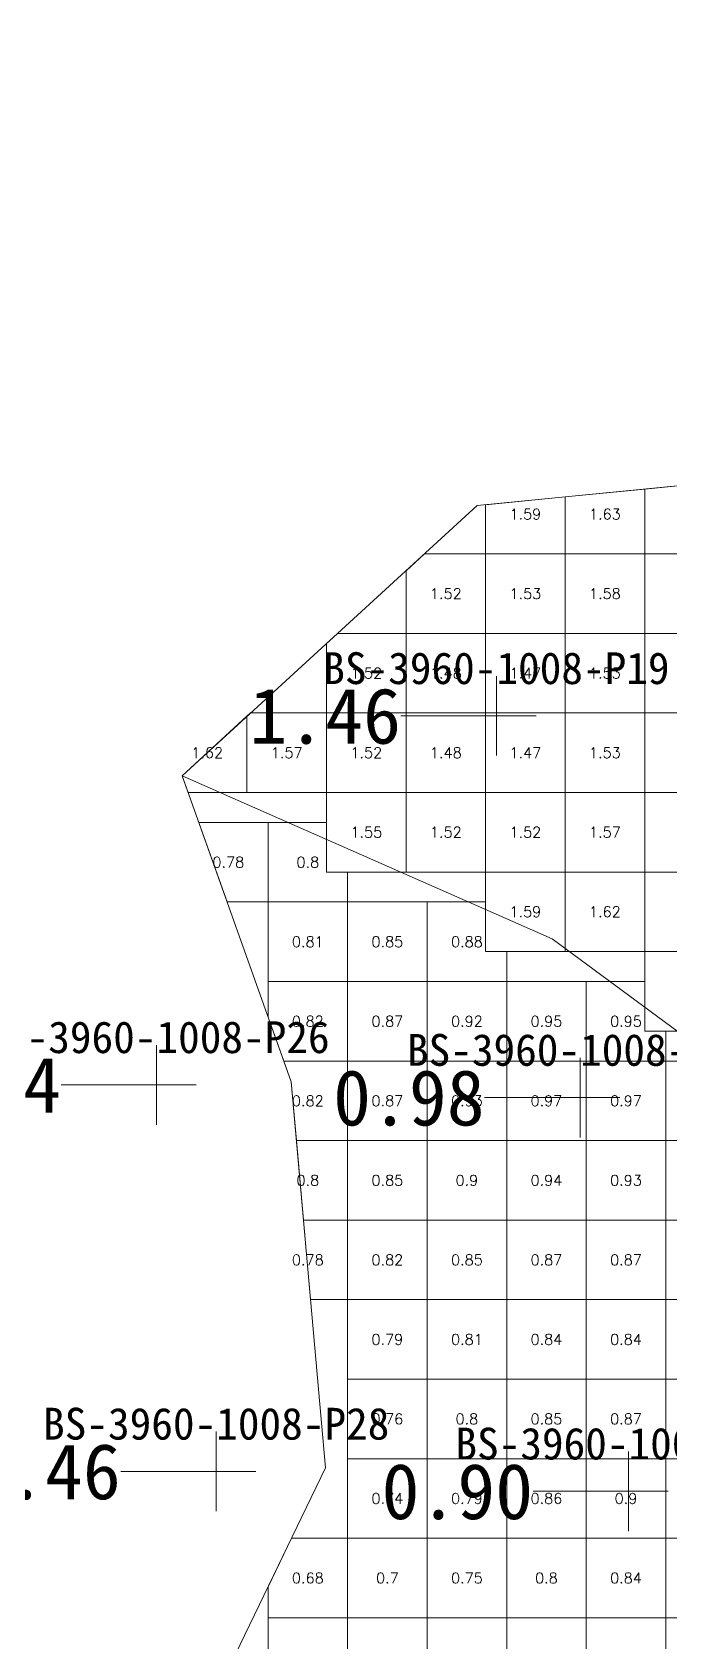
# Model space of a CAD drawing. Header units: inches. Extents: x 469883 to 470005, y 4349687 to 4349765.
# Drawn here: x 469928.65 to 469936.66, y 4349733.15 to 4349753.39 of the extents above; entities that cross this region are included whole.
import ezdxf
from ezdxf.enums import TextEntityAlignment as Align

# ---------------------------------------------------------------- set-up
doc = ezdxf.new("R2010")
doc.units = ezdxf.units.IN
doc.header["$MEASUREMENT"] = 0
for name, color, linetype, lineweight in [('点', 7, 'Continuous', 0), ('爆区方格网', 7, 'Continuous', 0), ('线条', 7, 'Continuous', 0), ('钻孔', 7, 'Continuous', 0)]:
    doc.layers.add(name, color=color, linetype=linetype, lineweight=lineweight)
doc.styles.add('3dmine_textStyle_1', font='txt.shx', dxfattribs={"height": 1, "bigfont": 'gbcbig.shx'})
doc.styles.add('3dmine_textStyle_2', font='simsunb.ttf', dxfattribs={"height": 1})

msp = doc.modelspace()

# ---------------------------------------------------------------- hatches: boundary and pattern name
at = {"layer": '钻孔', "linetype": 'Continuous', "lineweight": 0, "true_color": 0x0000ff, "extrusion": (0, 1, 0)}
msp.add_hatch(color=5, dxfattribs=at).paths.add_polyline_path([(-469935.485, 3950), (-469934.485, 3950), (-469934.485, 3961), (-469935.485, 3961)], flags=0)
at = {"layer": '钻孔', "linetype": 'Continuous', "lineweight": 0, "true_color": 0x808080, "extrusion": (0, 1, 0)}
for points in [[(-469931.211, 3950), (-469930.211, 3950), (-469930.211, 3961), (-469931.211, 3961)], [(-469931.962, 3950), (-469930.962, 3950), (-469930.962, 3961), (-469931.962, 3961)]]:
    msp.add_hatch(color=8, dxfattribs=at).paths.add_polyline_path(points, flags=0)
at = {"layer": '钻孔', "linetype": 'Continuous', "lineweight": 0, "true_color": 0x00ffff, "extrusion": (0, 1, 0)}
for points in [[(-469936.537, 3950), (-469935.537, 3950), (-469935.537, 3961), (-469936.537, 3961)], [(-469937.146, 3950), (-469936.146, 3950), (-469936.146, 3961), (-469937.146, 3961)]]:
    msp.add_hatch(color=4, dxfattribs=at).paths.add_polyline_path(points, flags=0)

# ---------------------------------------------------------------- linework, layer by layer
at = {"color": 1, "linetype": 'Continuous', "lineweight": 0, "true_color": 0xff0000, "elevation": 2972.708}
msp.add_lwpolyline([(469952.467, 4349740.912), (469954.621, 4349743.373), (469953.291, 4349745.404), (469950.7, 4349748.17), (469947.409, 4349750.585), (469944.818, 4349753.387), (469942.087, 4349750.585), (469939.951, 4349747.995), (469934.244, 4349747.435), (469930.533, 4349744.038), (469935.185, 4349741.985), (469938.179, 4349739.779), (469941.291, 4349737.337), (469943.494, 4349735.358), (469943.639, 4349733.278), (469946.461, 4349734.988), (469948.02, 4349736.881), (469949.588, 4349738.568), (469952.467, 4349740.912)], dxfattribs=at)
at = {"color": 4, "linetype": 'Continuous', "lineweight": 0, "true_color": 0x00ffff, "elevation": 1981.806}
msp.add_lwpolyline([(469920.345, 4349732.202), (469931.026, 4349732.621), (469932.336, 4349735.337), (469931.904, 4349740.189), (469930.533, 4349744.038), (469935.185, 4349741.985), (469938.179, 4349739.779), (469939.735, 4349738.558), (469941.291, 4349737.337), (469942.392, 4349736.348), (469943.494, 4349735.358), (469943.785, 4349731.198), (469944.115, 4349729.015), (469937.297, 4349720.036), (469934.883, 4349721.793), (469931.89, 4349722.618), (469929.472, 4349719.374), (469926.45, 4349717.862)], dxfattribs=at)
at = {"layer": '点', "color": 138, "linetype": 'Continuous', "lineweight": 0, "true_color": 0x004c4c, "elevation": 3961}
for points in [[(469934.485, 4349744.29), (469934.485, 4349745.29)], [(469934.985, 4349744.79), (469933.985, 4349744.79)], [(469930.211, 4349739.65), (469930.211, 4349740.65)], [(469935.537, 4349739.49), (469935.537, 4349740.49)], [(469930.711, 4349740.15), (469929.711, 4349740.15)], [(469936.037, 4349739.99), (469935.037, 4349739.99)], [(469930.962, 4349734.79), (469930.962, 4349735.79)], [(469936.146, 4349734.54), (469936.146, 4349735.54)], [(469931.462, 4349735.29), (469930.462, 4349735.29)], [(469936.646, 4349735.04), (469935.646, 4349735.04)]]:
    msp.add_lwpolyline(points, dxfattribs=at)
at = {"layer": '爆区方格网', "color": 1, "linetype": 'Continuous', "lineweight": 0, "true_color": 0xff0000, "elevation": 3961}
for points in [[(469936.349, 4349746.827), (469935.349, 4349746.827), (469935.349, 4349747.543), (469936.349, 4349747.641), (469936.349, 4349746.827)], [(469937.349, 4349746.827), (469936.349, 4349746.827), (469936.349, 4349747.641), (469937.349, 4349747.74), (469937.349, 4349746.827)], [(469935.349, 4349746.827), (469934.349, 4349746.827), (469934.349, 4349747.445), (469935.349, 4349747.543), (469935.349, 4349746.827)], [(469934.349, 4349745.827), (469933.349, 4349745.827), (469933.349, 4349746.615), (469933.581, 4349746.827), (469934.349, 4349746.827), (469934.349, 4349745.827)], [(469935.349, 4349745.827), (469934.349, 4349745.827), (469934.349, 4349746.827), (469935.349, 4349746.827), (469935.349, 4349745.827)], [(469936.349, 4349745.827), (469935.349, 4349745.827), (469935.349, 4349746.827), (469936.349, 4349746.827), (469936.349, 4349745.827)], [(469937.349, 4349745.827), (469936.349, 4349745.827), (469936.349, 4349746.827), (469937.349, 4349746.827), (469937.349, 4349745.827)], [(469933.349, 4349744.827), (469932.349, 4349744.827), (469932.349, 4349745.7), (469932.488, 4349745.827), (469933.349, 4349745.827), (469933.349, 4349744.827)], [(469934.349, 4349744.827), (469933.349, 4349744.827), (469933.349, 4349745.827), (469934.349, 4349745.827), (469934.349, 4349744.827)], [(469935.349, 4349744.827), (469934.349, 4349744.827), (469934.349, 4349745.827), (469935.349, 4349745.827), (469935.349, 4349744.827)], [(469936.349, 4349744.827), (469935.349, 4349744.827), (469935.349, 4349745.827), (469936.349, 4349745.827), (469936.349, 4349744.827)], [(469937.349, 4349744.827), (469936.349, 4349744.827), (469936.349, 4349745.827), (469937.349, 4349745.827), (469937.349, 4349744.827)], [(469931.349, 4349743.827), (469930.608, 4349743.827), (469930.533, 4349744.038), (469931.349, 4349744.785), (469931.349, 4349743.827)], [(469932.349, 4349743.827), (469931.349, 4349743.827), (469931.349, 4349744.785), (469931.395, 4349744.827), (469932.349, 4349744.827), (469932.349, 4349743.827)], [(469933.349, 4349743.827), (469932.349, 4349743.827), (469932.349, 4349744.827), (469933.349, 4349744.827), (469933.349, 4349743.827)], [(469936.349, 4349743.827), (469935.349, 4349743.827), (469935.349, 4349744.827), (469936.349, 4349744.827), (469936.349, 4349743.827)], [(469937.349, 4349743.827), (469936.349, 4349743.827), (469936.349, 4349744.827), (469937.349, 4349744.827), (469937.349, 4349743.827)], [(469933.349, 4349742.827), (469932.349, 4349742.827), (469932.349, 4349743.827), (469933.349, 4349743.827), (469933.349, 4349742.827)], [(469934.349, 4349742.827), (469933.349, 4349742.827), (469933.349, 4349743.827), (469934.349, 4349743.827), (469934.349, 4349742.827)], [(469935.349, 4349742.827), (469934.349, 4349742.827), (469934.349, 4349743.827), (469935.349, 4349743.827), (469935.349, 4349742.827)], [(469936.349, 4349742.827), (469935.349, 4349742.827), (469935.349, 4349743.827), (469936.349, 4349743.827), (469936.349, 4349742.827)], [(469937.349, 4349742.827), (469936.349, 4349742.827), (469936.349, 4349743.827), (469937.349, 4349743.827), (469937.349, 4349742.827)], [(469935.349, 4349741.827), (469934.349, 4349741.827), (469934.349, 4349742.827), (469935.349, 4349742.827), (469935.349, 4349741.827)], [(469936.349, 4349741.827), (469935.349, 4349741.827), (469935.349, 4349742.827), (469936.349, 4349742.827), (469936.349, 4349741.827)], [(469937.349, 4349741.827), (469936.349, 4349741.827), (469936.349, 4349742.827), (469937.349, 4349742.827), (469937.349, 4349741.827)], [(469937.349, 4349740.827), (469936.349, 4349740.827), (469936.349, 4349741.827), (469937.349, 4349741.827), (469937.349, 4349740.827)]]:
    msp.add_lwpolyline(points, dxfattribs=at)
at = {"layer": '爆区方格网', "color": 5, "linetype": 'Continuous', "lineweight": 0, "true_color": 0x0000ff, "elevation": 3961}
for points in [[(469934.349, 4349743.827), (469933.349, 4349743.827), (469933.349, 4349744.827), (469934.349, 4349744.827), (469934.349, 4349743.827)], [(469935.349, 4349743.827), (469934.349, 4349743.827), (469934.349, 4349744.827), (469935.349, 4349744.827), (469935.349, 4349743.827)]]:
    msp.add_lwpolyline(points, dxfattribs=at)
at = {"layer": '爆区方格网', "color": 4, "linetype": 'Continuous', "lineweight": 0, "true_color": 0x00ffff, "elevation": 3962.29}
for points in [[(469931.614, 4349742.45), (469931.099, 4349742.45), (469930.742, 4349743.45), (469931.614, 4349743.45), (469931.614, 4349742.45)], [(469932.349, 4349742.827), (469932.614, 4349742.827), (469932.614, 4349742.45), (469931.614, 4349742.45), (469931.614, 4349743.45), (469932.349, 4349743.45), (469932.349, 4349742.827)], [(469932.614, 4349741.45), (469931.614, 4349741.45), (469931.614, 4349742.45), (469932.614, 4349742.45), (469932.614, 4349741.45)], [(469933.614, 4349741.45), (469932.614, 4349741.45), (469932.614, 4349742.45), (469933.614, 4349742.45), (469933.614, 4349741.45)], [(469934.349, 4349741.827), (469934.614, 4349741.827), (469934.614, 4349741.45), (469933.614, 4349741.45), (469933.614, 4349742.45), (469934.349, 4349742.45), (469934.349, 4349741.827)], [(469932.614, 4349740.45), (469931.811, 4349740.45), (469931.614, 4349741.003), (469931.614, 4349741.45), (469932.614, 4349741.45), (469932.614, 4349740.45)], [(469933.614, 4349740.45), (469932.614, 4349740.45), (469932.614, 4349741.45), (469933.614, 4349741.45), (469933.614, 4349740.45)], [(469934.614, 4349740.45), (469933.614, 4349740.45), (469933.614, 4349741.45), (469934.614, 4349741.45), (469934.614, 4349740.45)], [(469935.614, 4349740.45), (469934.614, 4349740.45), (469934.614, 4349741.45), (469935.614, 4349741.45), (469935.614, 4349740.45)], [(469936.349, 4349740.827), (469936.614, 4349740.827), (469936.614, 4349740.45), (469935.614, 4349740.45), (469935.614, 4349741.45), (469936.349, 4349741.45), (469936.349, 4349740.827)], [(469932.614, 4349739.45), (469931.97, 4349739.45), (469931.904, 4349740.189), (469931.811, 4349740.45), (469932.614, 4349740.45), (469932.614, 4349739.45)], [(469933.614, 4349739.45), (469932.614, 4349739.45), (469932.614, 4349740.45), (469933.614, 4349740.45), (469933.614, 4349739.45)], [(469934.614, 4349739.45), (469933.614, 4349739.45), (469933.614, 4349740.45), (469934.614, 4349740.45), (469934.614, 4349739.45)], [(469935.614, 4349739.45), (469934.614, 4349739.45), (469934.614, 4349740.45), (469935.614, 4349740.45), (469935.614, 4349739.45)], [(469936.614, 4349739.45), (469935.614, 4349739.45), (469935.614, 4349740.45), (469936.614, 4349740.45), (469936.614, 4349739.45)], [(469937.349, 4349739.827), (469937.614, 4349739.827), (469937.614, 4349739.45), (469936.614, 4349739.45), (469936.614, 4349740.45), (469937.349, 4349740.45), (469937.349, 4349739.827)], [(469932.614, 4349738.45), (469932.059, 4349738.45), (469931.97, 4349739.45), (469932.614, 4349739.45), (469932.614, 4349738.45)], [(469933.614, 4349738.45), (469932.614, 4349738.45), (469932.614, 4349739.45), (469933.614, 4349739.45), (469933.614, 4349738.45)], [(469934.614, 4349738.45), (469933.614, 4349738.45), (469933.614, 4349739.45), (469934.614, 4349739.45), (469934.614, 4349738.45)], [(469935.614, 4349738.45), (469934.614, 4349738.45), (469934.614, 4349739.45), (469935.614, 4349739.45), (469935.614, 4349738.45)], [(469936.614, 4349738.45), (469935.614, 4349738.45), (469935.614, 4349739.45), (469936.614, 4349739.45), (469936.614, 4349738.45)], [(469937.614, 4349738.45), (469936.614, 4349738.45), (469936.614, 4349739.45), (469937.614, 4349739.45), (469937.614, 4349738.45)], [(469932.614, 4349737.45), (469932.148, 4349737.45), (469932.059, 4349738.45), (469932.614, 4349738.45), (469932.614, 4349737.45)], [(469933.614, 4349737.45), (469932.614, 4349737.45), (469932.614, 4349738.45), (469933.614, 4349738.45), (469933.614, 4349737.45)], [(469934.614, 4349737.45), (469933.614, 4349737.45), (469933.614, 4349738.45), (469934.614, 4349738.45), (469934.614, 4349737.45)], [(469935.614, 4349737.45), (469934.614, 4349737.45), (469934.614, 4349738.45), (469935.614, 4349738.45), (469935.614, 4349737.45)], [(469936.614, 4349737.45), (469935.614, 4349737.45), (469935.614, 4349738.45), (469936.614, 4349738.45), (469936.614, 4349737.45)], [(469937.614, 4349737.45), (469936.614, 4349737.45), (469936.614, 4349738.45), (469937.614, 4349738.45), (469937.614, 4349737.45)], [(469933.614, 4349736.45), (469932.614, 4349736.45), (469932.614, 4349737.45), (469933.614, 4349737.45), (469933.614, 4349736.45)], [(469934.614, 4349736.45), (469933.614, 4349736.45), (469933.614, 4349737.45), (469934.614, 4349737.45), (469934.614, 4349736.45)], [(469935.614, 4349736.45), (469934.614, 4349736.45), (469934.614, 4349737.45), (469935.614, 4349737.45), (469935.614, 4349736.45)], [(469936.614, 4349736.45), (469935.614, 4349736.45), (469935.614, 4349737.45), (469936.614, 4349737.45), (469936.614, 4349736.45)], [(469937.614, 4349736.45), (469936.614, 4349736.45), (469936.614, 4349737.45), (469937.614, 4349737.45), (469937.614, 4349736.45)], [(469933.614, 4349735.45), (469932.614, 4349735.45), (469932.614, 4349736.45), (469933.614, 4349736.45), (469933.614, 4349735.45)], [(469934.614, 4349735.45), (469933.614, 4349735.45), (469933.614, 4349736.45), (469934.614, 4349736.45), (469934.614, 4349735.45)], [(469935.614, 4349735.45), (469934.614, 4349735.45), (469934.614, 4349736.45), (469935.614, 4349736.45), (469935.614, 4349735.45)], [(469936.614, 4349735.45), (469935.614, 4349735.45), (469935.614, 4349736.45), (469936.614, 4349736.45), (469936.614, 4349735.45)], [(469937.614, 4349735.45), (469936.614, 4349735.45), (469936.614, 4349736.45), (469937.614, 4349736.45), (469937.614, 4349735.45)], [(469933.614, 4349734.45), (469932.614, 4349734.45), (469932.614, 4349735.45), (469933.614, 4349735.45), (469933.614, 4349734.45)], [(469934.614, 4349734.45), (469933.614, 4349734.45), (469933.614, 4349735.45), (469934.614, 4349735.45), (469934.614, 4349734.45)], [(469935.614, 4349734.45), (469934.614, 4349734.45), (469934.614, 4349735.45), (469935.614, 4349735.45), (469935.614, 4349734.45)], [(469936.614, 4349734.45), (469935.614, 4349734.45), (469935.614, 4349735.45), (469936.614, 4349735.45), (469936.614, 4349734.45)], [(469937.614, 4349734.45), (469936.614, 4349734.45), (469936.614, 4349735.45), (469937.614, 4349735.45), (469937.614, 4349734.45)], [(469932.614, 4349733.45), (469931.614, 4349733.45), (469931.614, 4349733.84), (469931.908, 4349734.45), (469932.614, 4349734.45), (469932.614, 4349733.45)], [(469933.614, 4349733.45), (469932.614, 4349733.45), (469932.614, 4349734.45), (469933.614, 4349734.45), (469933.614, 4349733.45)], [(469934.614, 4349733.45), (469933.614, 4349733.45), (469933.614, 4349734.45), (469934.614, 4349734.45), (469934.614, 4349733.45)], [(469935.614, 4349733.45), (469934.614, 4349733.45), (469934.614, 4349734.45), (469935.614, 4349734.45), (469935.614, 4349733.45)], [(469936.614, 4349733.45), (469935.614, 4349733.45), (469935.614, 4349734.45), (469936.614, 4349734.45), (469936.614, 4349733.45)], [(469937.614, 4349733.45), (469936.614, 4349733.45), (469936.614, 4349734.45), (469937.614, 4349734.45), (469937.614, 4349733.45)], [(469932.614, 4349732.45), (469931.614, 4349732.45), (469931.614, 4349733.45), (469932.614, 4349733.45), (469932.614, 4349732.45)], [(469933.614, 4349732.45), (469932.614, 4349732.45), (469932.614, 4349733.45), (469933.614, 4349733.45), (469933.614, 4349732.45)], [(469934.614, 4349732.45), (469933.614, 4349732.45), (469933.614, 4349733.45), (469934.614, 4349733.45), (469934.614, 4349732.45)], [(469935.614, 4349732.45), (469934.614, 4349732.45), (469934.614, 4349733.45), (469935.614, 4349733.45), (469935.614, 4349732.45)], [(469936.614, 4349732.45), (469935.614, 4349732.45), (469935.614, 4349733.45), (469936.614, 4349733.45), (469936.614, 4349732.45)], [(469937.614, 4349732.45), (469936.614, 4349732.45), (469936.614, 4349733.45), (469937.614, 4349733.45), (469937.614, 4349732.45)]]:
    msp.add_lwpolyline(points, dxfattribs=at)
at = {"layer": '线条', "color": 138, "linetype": 'Continuous', "lineweight": 0, "true_color": 0x004c4c, "elevation": 3961}
for points in [[(469934.485, 4349744.79), (469934.485, 4349744.79), (469934.485, 4349744.79)], [(469930.211, 4349740.15), (469930.211, 4349740.15), (469930.211, 4349740.15)], [(469935.537, 4349739.99), (469935.537, 4349739.99), (469935.537, 4349739.99)], [(469930.962, 4349735.29), (469930.962, 4349735.29), (469930.962, 4349735.29)], [(469936.146, 4349735.04), (469936.146, 4349735.04), (469936.146, 4349735.04)]]:
    msp.add_lwpolyline(points, dxfattribs=at)
at = {"layer": '钻孔', "color": 5, "linetype": 'Continuous', "lineweight": 0, "true_color": 0x0000ff}
for elevation in [3961, 3950]:
    msp.add_lwpolyline([(469934.485, 4349744.79), (469933.285, 4349744.79)], dxfattribs=dict(at, elevation=elevation))
at = {"layer": '钻孔', "color": 8, "linetype": 'Continuous', "lineweight": 0, "true_color": 0x808080}
for points, elevation in [([(469930.211, 4349740.15), (469929.011, 4349740.15)], 3961), ([(469930.211, 4349740.15), (469929.011, 4349740.15)], 3950), ([(469930.962, 4349735.29), (469929.762, 4349735.29)], 3961), ([(469930.962, 4349735.29), (469929.762, 4349735.29)], 3950)]:
    msp.add_lwpolyline(points, dxfattribs=dict(at, elevation=elevation))
at = {"layer": '钻孔', "color": 4, "linetype": 'Continuous', "lineweight": 0, "true_color": 0x00ffff}
for points, elevation in [([(469935.537, 4349739.99), (469934.337, 4349739.99)], 3961), ([(469935.537, 4349739.99), (469934.337, 4349739.99)], 3950), ([(469936.146, 4349735.04), (469934.946, 4349735.04)], 3961), ([(469936.146, 4349735.04), (469934.946, 4349735.04)], 3950)]:
    msp.add_lwpolyline(points, dxfattribs=dict(at, elevation=elevation))

# ---------------------------------------------------------------- texts
at = {"color": 1, "linetype": 'Continuous', "lineweight": 0, "true_color": 0xff0000, "style": '3dmine_textStyle_1'}
for s, p in [('1.59', (469934.849, 4349747.327, 3961)), ('1.63', (469935.849, 4349747.327, 3961)), ('1.52', (469933.849, 4349746.327, 3961)), ('1.53', (469934.849, 4349746.327, 3961)), ('1.58', (469935.849, 4349746.327, 3961)), ('1.52', (469932.849, 4349745.327, 3961)), ('1.48', (469933.849, 4349745.327, 3961)), ('1.47', (469934.849, 4349745.327, 3961)), ('1.53', (469935.849, 4349745.327, 3961)), ('1.62', (469930.849, 4349744.327, 3961)), ('1.57', (469931.849, 4349744.327, 3961)), ('1.52', (469932.849, 4349744.327, 3961)), ('1.48', (469933.849, 4349744.327, 3961)), ('1.47', (469934.849, 4349744.327, 3961)), ('1.53', (469935.849, 4349744.327, 3961)), ('1.55', (469932.849, 4349743.327, 3961)), ('1.52', (469933.849, 4349743.327, 3961)), ('1.52', (469934.849, 4349743.327, 3961)), ('1.57', (469935.849, 4349743.327, 3961)), ('1.59', (469934.849, 4349742.327, 3961)), ('1.62', (469935.849, 4349742.327, 3961))]:
    msp.add_text(s, height=0.1333, dxfattribs=at).set_placement(p, align=Align.MIDDLE_CENTER)
at = {"color": 4, "linetype": 'Continuous', "lineweight": 0, "true_color": 0x00ffff, "style": '3dmine_textStyle_1'}
for s, p in [('0.78', (469931.114, 4349742.95, 3962.29)), ('0.8', (469932.114, 4349742.95, 3962.29)), ('0.81', (469932.114, 4349741.95, 3962.29)), ('0.85', (469933.114, 4349741.95, 3962.29)), ('0.88', (469934.114, 4349741.95, 3962.29)), ('0.82', (469932.114, 4349740.95, 3962.29)), ('0.87', (469933.114, 4349740.95, 3962.29)), ('0.92', (469934.114, 4349740.95, 3962.29)), ('0.95', (469935.114, 4349740.95, 3962.29)), ('0.95', (469936.114, 4349740.95, 3962.29)), ('0.82', (469932.114, 4349739.95, 3962.29)), ('0.87', (469933.114, 4349739.95, 3962.29)), ('0.93', (469934.114, 4349739.95, 3962.29)), ('0.97', (469935.114, 4349739.95, 3962.29)), ('0.97', (469936.114, 4349739.95, 3962.29)), ('0.8', (469932.114, 4349738.95, 3962.29)), ('0.85', (469933.114, 4349738.95, 3962.29)), ('0.9', (469934.114, 4349738.95, 3962.29)), ('0.94', (469935.114, 4349738.95, 3962.29)), ('0.93', (469936.114, 4349738.95, 3962.29)), ('0.78', (469932.114, 4349737.95, 3962.29)), ('0.82', (469933.114, 4349737.95, 3962.29)), ('0.85', (469934.114, 4349737.95, 3962.29)), ('0.87', (469935.114, 4349737.95, 3962.29)), ('0.87', (469936.114, 4349737.95, 3962.29)), ('0.79', (469933.114, 4349736.95, 3962.29)), ('0.81', (469934.114, 4349736.95, 3962.29)), ('0.84', (469935.114, 4349736.95, 3962.29)), ('0.84', (469936.114, 4349736.95, 3962.29)), ('0.76', (469933.114, 4349735.95, 3962.29)), ('0.8', (469934.114, 4349735.95, 3962.29)), ('0.85', (469935.114, 4349735.95, 3962.29)), ('0.87', (469936.114, 4349735.95, 3962.29)), ('0.74', (469933.114, 4349734.95, 3962.29)), ('0.79', (469934.114, 4349734.95, 3962.29)), ('0.86', (469935.114, 4349734.95, 3962.29)), ('0.9', (469936.114, 4349734.95, 3962.29)), ('0.68', (469932.114, 4349733.95, 3962.29)), ('0.7', (469933.114, 4349733.95, 3962.29)), ('0.75', (469934.114, 4349733.95, 3962.29)), ('0.8', (469935.114, 4349733.95, 3962.29)), ('0.84', (469936.114, 4349733.95, 3962.29))]:
    msp.add_text(s, height=0.1333, dxfattribs=at).set_placement(p, align=Align.MIDDLE_CENTER)
at = {"layer": '钻孔', "color": 138, "linetype": 'Continuous', "lineweight": 0, "true_color": 0x004c4c, "style": '3dmine_textStyle_2'}
for s, p in [('BS-3960-1008-P19', (469934.485, 4349745.19, 3961)), ('BS-3960-1008-P26', (469930.211, 4349740.55, 3961)), ('BS-3960-1008-P20', (469935.537, 4349740.39, 3961)), ('BS-3960-1008-P28', (469930.962, 4349735.69, 3961)), ('BS-3960-1008-P25', (469936.146, 4349735.44, 3961))]:
    msp.add_text(s, height=0.4, dxfattribs=at).set_placement(p, align=Align.CENTER)
at = {"layer": '钻孔', "color": 5, "linetype": 'Continuous', "lineweight": 0, "true_color": 0x0000ff, "style": '3dmine_textStyle_2'}
msp.add_text('1.46', height=0.7, dxfattribs=at).set_placement((469933.285, 4349744.79, 3955.5), align=Align.MIDDLE_RIGHT)
at = {"layer": '钻孔', "color": 8, "linetype": 'Continuous', "lineweight": 0, "true_color": 0x808080, "style": '3dmine_textStyle_2'}
for s, p in [('0.44', (469929.011, 4349740.15, 3955.5)), ('0.46', (469929.762, 4349735.29, 3955.5))]:
    msp.add_text(s, height=0.7, dxfattribs=at).set_placement(p, align=Align.MIDDLE_RIGHT)
at = {"layer": '钻孔', "color": 4, "linetype": 'Continuous', "lineweight": 0, "true_color": 0x00ffff, "style": '3dmine_textStyle_2'}
for s, p in [('0.98', (469934.337, 4349739.99, 3955.5)), ('0.90', (469934.946, 4349735.04, 3955.5))]:
    msp.add_text(s, height=0.7, dxfattribs=at).set_placement(p, align=Align.MIDDLE_RIGHT)

doc.saveas('drawing.dxf')
